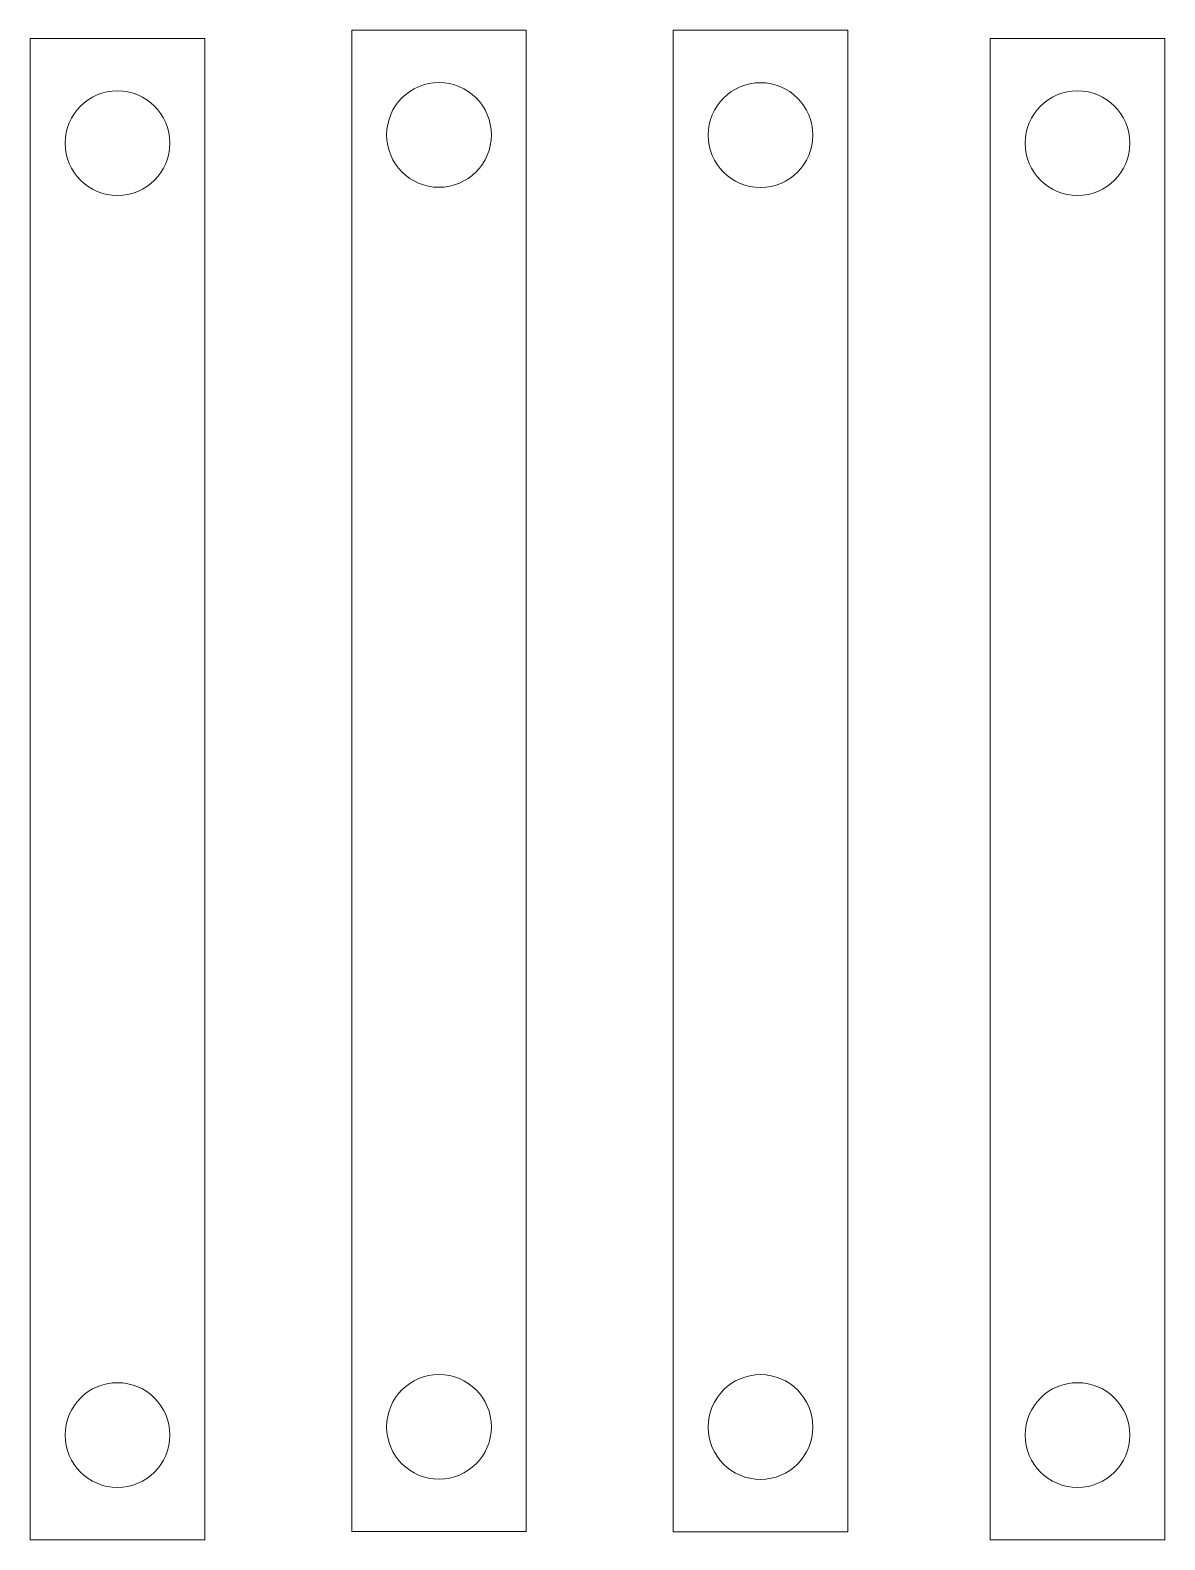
# Model space of a CAD drawing. Header units: millimetres. Extents: x 13.2 to 45.7, y 0.1 to 43.3.
import ezdxf

# ---------------------------------------------------------------- set-up
doc = ezdxf.new("R2010")
doc.units = ezdxf.units.MM
doc.linetypes.add('K5LT32768', pattern=[0])

msp = doc.modelspace()

# ---------------------------------------------------------------- linework, layer by layer
at = {"color": 7, "linetype": 'K5LT32768', "lineweight": 18}
for p, q in [((31.6, 43.317), (31.6, 0.317)), ((36.6, 43.317), (31.6, 43.317)), ((36.6, 0.317), (36.6, 43.317)), ((31.6, 0.317), (36.6, 0.317))]:
    msp.add_line(p, q, dxfattribs=at)
for centre in [(34.1, 40.317), (34.1, 3.317)]:
    msp.add_circle(centre, 1.5, dxfattribs=at)
at = {"layer": 'DEFPOINTS', "color": 7, "linetype": 'K5LT32768', "lineweight": 18}
for p, q in [((22.388, 43.321), (22.388, 0.321)), ((27.388, 43.321), (22.388, 43.321)), ((27.388, 0.321), (27.388, 43.321)), ((13.175, 43.087), (13.175, 0.087)), ((18.175, 43.087), (13.175, 43.087)), ((18.175, 0.087), (18.175, 43.087)), ((40.682, 43.087), (40.682, 0.087)), ((45.682, 43.087), (40.682, 43.087)), ((45.682, 0.087), (45.682, 43.087)), ((13.175, 0.087), (18.175, 0.087)), ((22.388, 0.321), (27.388, 0.321)), ((40.682, 0.087), (45.682, 0.087))]:
    msp.add_line(p, q, dxfattribs=at)
for centre in [(15.675, 40.087), (24.888, 40.321), (43.182, 40.087), (24.888, 3.321), (15.675, 3.087), (43.182, 3.087)]:
    msp.add_circle(centre, 1.5, dxfattribs=at)

doc.saveas('drawing.dxf')
